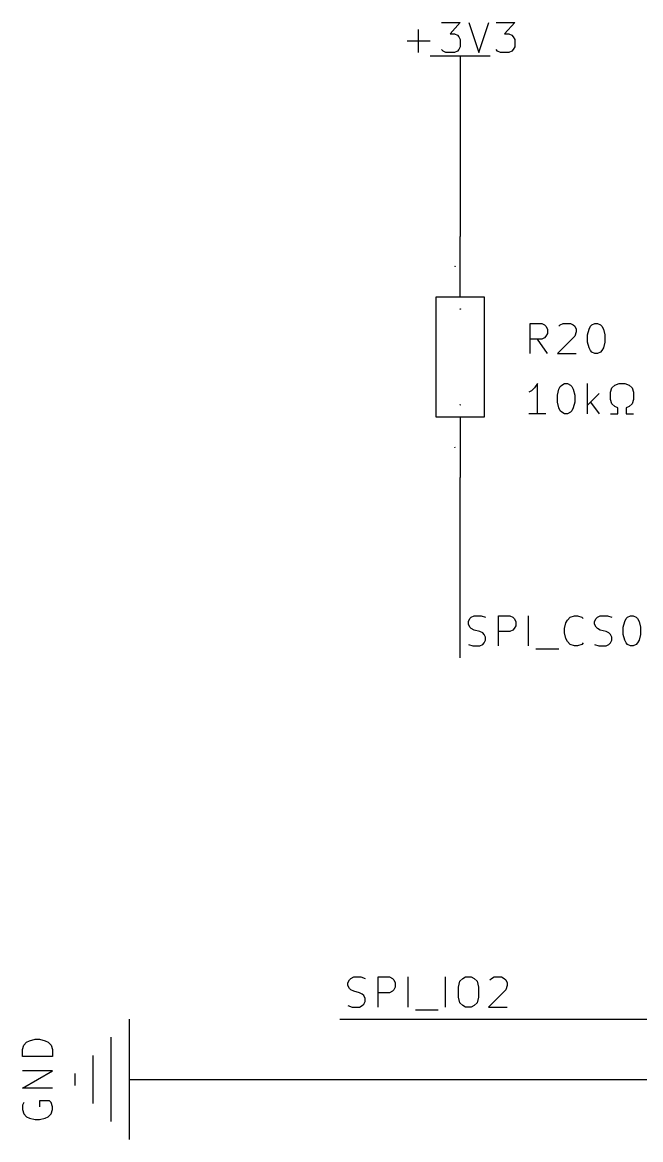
# Model space of a CAD drawing. Header units: millimetres. Extents: x 3 to 152, y -165 to -4.
# Drawn here: x 3.12 to 29.2, y -50.8 to -3.66 of the extents above; entities that cross this region are included whole.
import ezdxf

# ---------------------------------------------------------------- set-up
doc = ezdxf.new("R2010")
doc.units = ezdxf.units.MM
for name, color, linetype in [('GREENSIXTYFIVE', 129, 'CONTINUOUS'), ('LIGHTGREEN', 92, 'CONTINUOUS'), ('LIGHTRED', 12, 'CONTINUOUS'), ('RED', 14, 'CONTINUOUS'), ('REDSIX', 19, 'CONTINUOUS')]:
    doc.layers.add(name, color=color, linetype=linetype)

msp = doc.modelspace()

# ---------------------------------------------------------------- linework, layer by layer
at = {"layer": 'GREENSIXTYFIVE', "linetype": 'CONTINUOUS'}
for p, q in [((20.8038, -3.6644), (21.59, -3.6644)), ((21.59, -3.6644), (21.1666, -4.1482)), ((21.9528, -3.6644), (22.3761, -4.9344)), ((22.3761, -4.9344), (22.7995, -3.6644)), ((23.1019, -3.6644), (23.8881, -3.6644)), ((23.8881, -3.6644), (23.4647, -4.1482)), ((19.8361, -4.9344), (19.8361, -3.9668)), ((21.1666, -4.1482), (21.3481, -4.1482)), ((21.3481, -4.1482), (21.469, -4.2087)), ((21.469, -4.2087), (21.5295, -4.2692)), ((23.4647, -4.1482), (23.6462, -4.1482)), ((23.6462, -4.1482), (23.7671, -4.2087)), ((23.7671, -4.2087), (23.8276, -4.2692)), ((19.3523, -4.4506), (20.32, -4.4506)), ((21.5295, -4.2692), (21.59, -4.3901)), ((21.59, -4.6925), (21.5295, -4.8135)), ((21.59, -4.3901), (21.59, -4.6925)), ((23.8276, -4.2692), (23.8881, -4.3901)), ((23.8881, -4.6925), (23.8276, -4.8135)), ((23.8881, -4.3901), (23.8881, -4.6925)), ((20.8643, -4.874), (20.8038, -4.8135)), ((20.9852, -4.9344), (20.8643, -4.874)), ((21.3481, -4.9344), (20.9852, -4.9344)), ((21.469, -4.874), (21.3481, -4.9344)), ((21.5295, -4.8135), (21.469, -4.874)), ((23.1624, -4.874), (23.1019, -4.8135)), ((23.2833, -4.9344), (23.1624, -4.874)), ((23.6462, -4.9344), (23.2833, -4.9344)), ((23.7671, -4.874), (23.6462, -4.9344)), ((23.8276, -4.8135), (23.7671, -4.874)), ((21.6018, -15.7601), (21.5764, -15.7601)), ((21.5764, -15.7601), (21.58, -15.7625)), ((21.58, -15.7625), (21.5824, -15.7649)), ((21.5824, -15.7649), (21.5836, -15.7673)), ((21.6018, -15.7528), (21.6018, -15.7673)), ((24.5435, -17.6344), (24.5435, -16.3644)), ((24.5435, -16.3644), (25.0273, -16.3644)), ((25.0273, -16.3644), (25.1483, -16.4249)), ((25.1483, -16.4249), (25.2088, -16.4854)), ((25.2088, -16.4854), (25.2692, -16.6063)), ((25.7531, -16.4854), (25.8135, -16.4249)), ((25.8135, -16.4249), (25.9345, -16.3644)), ((25.9345, -16.3644), (26.2369, -16.3644)), ((26.2369, -16.3644), (26.3578, -16.4249)), ((26.3578, -16.4249), (26.4183, -16.4854)), ((26.4183, -16.4854), (26.4788, -16.6063)), ((27.023, -16.6063), (27.0835, -16.4854)), ((27.0835, -16.4854), (27.144, -16.4249)), ((27.144, -16.4249), (27.2649, -16.3644)), ((27.2649, -16.3644), (27.3859, -16.3644)), ((27.3859, -16.3644), (27.5068, -16.4249)), ((27.5068, -16.4249), (27.5673, -16.4854)), ((27.5673, -16.4854), (27.6278, -16.6063)), ((25.2088, -16.9087), (25.1483, -16.9692)), ((25.2692, -16.7878), (25.2088, -16.9087)), ((25.2692, -16.6063), (25.2692, -16.7878)), ((26.4183, -16.9087), (25.6926, -17.6344)), ((26.4788, -16.7273), (26.4183, -16.9087)), ((26.4788, -16.6063), (26.4788, -16.7273)), ((26.9626, -16.8482), (27.023, -16.6063)), ((26.9626, -17.1506), (26.9626, -16.8482)), ((27.6278, -16.6063), (27.6883, -16.8482)), ((27.6883, -16.8482), (27.6883, -17.1506)), ((25.0273, -17.0297), (24.5435, -17.0297)), ((25.2692, -17.6344), (24.8459, -17.0297)), ((25.1483, -16.9692), (25.0273, -17.0297)), ((27.023, -17.3925), (26.9626, -17.1506)), ((27.0835, -17.5135), (27.023, -17.3925)), ((27.6278, -17.3925), (27.5673, -17.5135)), ((27.6883, -17.1506), (27.6278, -17.3925)), ((25.6926, -17.6344), (26.4788, -17.6344)), ((27.144, -17.574), (27.0835, -17.5135)), ((27.2649, -17.6344), (27.144, -17.574)), ((27.3859, -17.6344), (27.2649, -17.6344)), ((27.5068, -17.574), (27.3859, -17.6344)), ((27.5673, -17.5135), (27.5068, -17.574)), ((24.604, -19.2068), (24.4831, -19.2673)), ((24.725, -19.0859), (24.604, -19.2068)), ((24.8459, -18.9044), (24.725, -19.0859)), ((24.8459, -20.1744), (24.8459, -18.9044)), ((25.6926, -19.3882), (25.753, -19.1463)), ((25.753, -19.1463), (25.8135, -19.0254)), ((25.8135, -19.0254), (25.874, -18.9649)), ((25.874, -18.9649), (25.9949, -18.9044)), ((25.9949, -18.9044), (26.1159, -18.9044)), ((26.1159, -18.9044), (26.2368, -18.9649)), ((26.2368, -18.9649), (26.2973, -19.0254)), ((26.2973, -19.0254), (26.3578, -19.1463)), ((26.3578, -19.1463), (26.4183, -19.3882)), ((26.9625, -20.1744), (26.9625, -18.9044)), ((27.9302, -19.2673), (27.9906, -19.0859)), ((27.9302, -19.5697), (27.9302, -19.2673)), ((27.9906, -19.0859), (28.1116, -18.9649)), ((28.1116, -18.9649), (28.293, -18.9044)), ((28.293, -18.9044), (28.5349, -18.9044)), ((28.5349, -18.9044), (28.7163, -18.9649)), ((28.7163, -18.9649), (28.8373, -19.0859)), ((28.8373, -19.0859), (28.8978, -19.2673)), ((28.8978, -19.2673), (28.8978, -19.5697)), ((21.5764, -19.7974), (21.5776, -19.795)), ((21.5776, -19.795), (21.5788, -19.7938)), ((21.5788, -19.7938), (21.5812, -19.7926)), ((21.5812, -19.7926), (21.5836, -19.7926)), ((21.5836, -19.7926), (21.5872, -19.7938)), ((21.5872, -19.7938), (21.6018, -19.8083)), ((21.6018, -19.8083), (21.6018, -19.7926)), ((25.6926, -19.6906), (25.6926, -19.3882)), ((25.753, -19.9325), (25.6926, -19.6906)), ((26.4183, -19.6906), (26.3578, -19.9325)), ((26.4183, -19.3882), (26.4183, -19.6906)), ((27.4463, -19.3278), (26.9625, -19.8116)), ((27.0835, -19.6906), (27.4463, -20.1744)), ((27.9906, -19.7511), (27.9302, -19.5697)), ((28.1116, -19.872), (27.9906, -19.7511)), ((28.8373, -19.7511), (28.7163, -19.872)), ((28.8978, -19.5697), (28.8373, -19.7511)), ((21.5764, -19.8035), (21.5764, -19.7974)), ((21.5776, -19.8059), (21.5764, -19.8035)), ((21.5788, -19.8071), (21.5776, -19.8059)), ((25.2088, -20.1744), (24.4831, -20.1744)), ((25.8135, -20.0535), (25.753, -19.9325)), ((25.874, -20.114), (25.8135, -20.0535)), ((25.9949, -20.1744), (25.874, -20.114)), ((26.1159, -20.1744), (25.9949, -20.1744)), ((26.2368, -20.114), (26.1159, -20.1744)), ((26.2973, -20.0535), (26.2368, -20.114)), ((26.3578, -19.9325), (26.2973, -20.0535)), ((27.9302, -20.1744), (28.2325, -20.1744)), ((28.2325, -19.9325), (28.1116, -19.872)), ((28.2325, -20.1744), (28.2325, -19.9325)), ((28.7163, -19.872), (28.5954, -19.9325)), ((28.5954, -19.9325), (28.5954, -20.1744)), ((28.5954, -20.1744), (28.8978, -20.1744)), ((3.3006, -46.6875), (3.4215, -46.627)), ((3.4215, -46.627), (3.6634, -46.5666)), ((3.6634, -46.5666), (3.8448, -46.5666)), ((3.8448, -46.5666), (4.0867, -46.627)), ((4.0867, -46.627), (4.2077, -46.6875)), ((3.1191, -46.9899), (3.1796, -46.8085)), ((3.1191, -47.2923), (3.1191, -46.9899)), ((3.1796, -46.8085), (3.3006, -46.6875)), ((4.2077, -46.6875), (4.3287, -46.8085)), ((4.3287, -46.8085), (4.3891, -46.9899)), ((4.3891, -46.9899), (4.3891, -47.2923)), ((4.3891, -47.2923), (3.1191, -47.2923)), ((3.1191, -48.6228), (4.3891, -47.8971)), ((4.3891, -47.8971), (3.1191, -47.8971)), ((4.3891, -48.6228), (3.1191, -48.6228)), ((3.1796, -49.2275), (3.1191, -49.3485)), ((3.1191, -49.3485), (3.1191, -49.5299)), ((4.2682, -49.1671), (3.8448, -49.1671)), ((3.8448, -49.1671), (3.8448, -49.409)), ((4.3287, -49.2275), (4.2682, -49.1671)), ((4.3891, -49.409), (4.3287, -49.2275)), ((4.3891, -49.5299), (4.3891, -49.409)), ((3.1191, -49.5299), (3.1796, -49.7113)), ((3.1796, -49.7113), (3.3006, -49.8323)), ((3.3006, -49.8323), (3.4215, -49.8928)), ((3.4215, -49.8928), (3.6634, -49.9532)), ((3.6634, -49.9532), (3.8448, -49.9532)), ((3.8448, -49.9532), (4.0867, -49.8928)), ((4.0867, -49.8928), (4.2077, -49.8323)), ((4.2077, -49.8323), (4.3287, -49.7113)), ((4.3287, -49.7113), (4.3891, -49.5299))]:
    msp.add_line(p, q, dxfattribs=at)
at = {"layer": 'LIGHTGREEN', "linetype": 'CONTINUOUS'}
for p, q in [((21.59, -7.62), (21.59, -12.7)), ((21.59, -30.48), (21.59, -22.86)), ((16.51, -45.72), (52.07, -45.72)), ((10.16, -48.26), (52.07, -48.26))]:
    msp.add_line(p, q, dxfattribs=at)
at = {"layer": 'LIGHTRED', "linetype": 'CONTINUOUS'}
for p, q in [((21.3837, -13.97), (21.3583, -13.97)), ((21.3583, -13.97), (21.3619, -13.9724)), ((21.3619, -13.9724), (21.3643, -13.9748)), ((21.3643, -13.9748), (21.3655, -13.9772)), ((21.3837, -13.9627), (21.3837, -13.9772)), ((21.3583, -21.5875), (21.3595, -21.5851)), ((21.3583, -21.5936), (21.3583, -21.5875)), ((21.3595, -21.596), (21.3583, -21.5936)), ((21.3595, -21.5851), (21.3607, -21.5839)), ((21.3607, -21.5972), (21.3595, -21.596)), ((21.3607, -21.5839), (21.3631, -21.5827)), ((21.3631, -21.5827), (21.3655, -21.5827)), ((21.3655, -21.5827), (21.3691, -21.5839)), ((21.3691, -21.5839), (21.3837, -21.5984)), ((21.3837, -21.5984), (21.3837, -21.5827))]:
    msp.add_line(p, q, dxfattribs=at)
at = {"layer": 'RED', "linetype": 'CONTINUOUS'}
for p, q in [((20.32, -5.08), (22.86, -5.08)), ((21.59, -5.08), (21.59, -6.35)), ((21.59, -6.35), (21.59, -7.62)), ((21.59, -15.24), (21.59, -12.7)), ((20.574, -20.32), (20.574, -15.24)), ((20.574, -15.24), (22.606, -15.24)), ((22.606, -15.24), (22.606, -20.32)), ((22.606, -20.32), (20.574, -20.32)), ((21.59, -20.32), (21.59, -22.86)), ((7.62, -45.72), (7.62, -50.8)), ((6.858, -46.482), (6.858, -50.038)), ((6.096, -47.244), (6.096, -49.276)), ((5.334, -48.006), (5.334, -48.514)), ((7.62, -48.26), (10.16, -48.26))]:
    msp.add_line(p, q, dxfattribs=at)
at = {"layer": 'REDSIX', "linetype": 'CONTINUOUS'}
for p, q in [((22.0572, -28.7574), (22.1782, -28.6969)), ((22.1782, -28.6969), (22.4805, -28.6969)), ((22.4805, -28.6969), (22.662, -28.7574)), ((23.2062, -29.9669), (23.2062, -28.6969)), ((23.2062, -28.6969), (23.69, -28.6969)), ((23.69, -28.6969), (23.811, -28.7574)), ((24.4762, -29.9669), (24.4762, -28.6969)), ((26.2301, -28.7574), (26.4115, -28.6969)), ((26.4115, -28.6969), (26.5324, -28.6969)), ((26.5324, -28.6969), (26.7139, -28.7574)), ((27.3791, -28.7574), (27.5001, -28.6969)), ((27.5001, -28.6969), (27.8024, -28.6969)), ((27.8024, -28.6969), (27.9839, -28.7574)), ((28.6491, -28.7574), (28.77, -28.6969)), ((28.77, -28.6969), (28.891, -28.6969)), ((28.891, -28.6969), (29.0119, -28.7574)), ((21.9363, -28.9388), (21.9967, -28.8179)), ((21.9363, -29.0598), (21.9363, -28.9388)), ((21.9967, -29.1807), (21.9363, -29.0598)), ((21.9967, -28.8179), (22.0572, -28.7574)), ((22.0572, -29.2412), (21.9967, -29.1807)), ((23.811, -28.7574), (23.8715, -28.8179)), ((23.8715, -28.8179), (23.9319, -28.9388)), ((23.9319, -29.1203), (23.8715, -29.2412)), ((23.9319, -28.9388), (23.9319, -29.1203)), ((25.9882, -29.2412), (26.0486, -28.9993)), ((26.0486, -28.9993), (26.1091, -28.8784)), ((26.1091, -28.8784), (26.2301, -28.7574)), ((26.7139, -28.7574), (26.7743, -28.8179)), ((27.2582, -28.9388), (27.3186, -28.8179)), ((27.2582, -29.0598), (27.2582, -28.9388)), ((27.3186, -29.1807), (27.2582, -29.0598)), ((27.3186, -28.8179), (27.3791, -28.7574)), ((27.3791, -29.2412), (27.3186, -29.1807)), ((28.4677, -29.1807), (28.5281, -28.9388)), ((28.4677, -29.4831), (28.4677, -29.1807)), ((28.5281, -28.9388), (28.5886, -28.8179)), ((28.5886, -28.8179), (28.6491, -28.7574)), ((29.0119, -28.7574), (29.0724, -28.8179)), ((29.0724, -28.8179), (29.1329, -28.9388)), ((29.1329, -28.9388), (29.1934, -29.1807)), ((29.1934, -29.1807), (29.1934, -29.4831)), ((22.1782, -29.3017), (22.0572, -29.2412)), ((22.4201, -29.3622), (22.1782, -29.3017)), ((22.541, -29.4226), (22.4201, -29.3622)), ((22.6015, -29.4831), (22.541, -29.4226)), ((22.662, -29.6041), (22.6015, -29.4831)), ((22.662, -29.725), (22.662, -29.6041)), ((23.69, -29.3622), (23.2062, -29.3622)), ((23.811, -29.3017), (23.69, -29.3622)), ((23.8715, -29.2412), (23.811, -29.3017)), ((25.9882, -29.4226), (25.9882, -29.2412)), ((26.0486, -29.6645), (25.9882, -29.4226)), ((26.1091, -29.7855), (26.0486, -29.6645)), ((27.5001, -29.3017), (27.3791, -29.2412)), ((27.742, -29.3622), (27.5001, -29.3017)), ((27.8629, -29.4226), (27.742, -29.3622)), ((27.9234, -29.4831), (27.8629, -29.4226)), ((27.9839, -29.6041), (27.9234, -29.4831)), ((27.9839, -29.725), (27.9839, -29.6041)), ((28.5281, -29.725), (28.4677, -29.4831)), ((29.1934, -29.4831), (29.1329, -29.725)), ((21.9363, -29.9065), (22.1177, -29.9669)), ((22.1177, -29.9669), (22.4201, -29.9669)), ((22.4201, -29.9669), (22.541, -29.9065)), ((22.541, -29.9065), (22.6015, -29.846)), ((22.6015, -29.846), (22.662, -29.725)), ((24.7787, -30.0879), (25.7463, -30.0879)), ((26.2301, -29.9065), (26.1091, -29.7855)), ((26.4115, -29.9669), (26.2301, -29.9065)), ((26.5324, -29.9669), (26.4115, -29.9669)), ((26.7139, -29.9065), (26.5324, -29.9669)), ((26.7743, -29.846), (26.7139, -29.9065)), ((27.2582, -29.9065), (27.4396, -29.9669)), ((27.4396, -29.9669), (27.742, -29.9669)), ((27.742, -29.9669), (27.8629, -29.9065)), ((27.8629, -29.9065), (27.9234, -29.846)), ((27.9234, -29.846), (27.9839, -29.725)), ((28.5886, -29.846), (28.5281, -29.725)), ((28.6491, -29.9065), (28.5886, -29.846)), ((28.77, -29.9669), (28.6491, -29.9065)), ((28.891, -29.9669), (28.77, -29.9669)), ((29.0119, -29.9065), (28.891, -29.9669)), ((29.0724, -29.846), (29.0119, -29.9065)), ((29.1329, -29.725), (29.0724, -29.846)), ((16.8563, -44.1788), (16.9167, -44.0579)), ((16.8563, -44.2998), (16.8563, -44.1788)), ((16.9167, -44.4207), (16.8563, -44.2998)), ((16.9167, -44.0579), (16.9772, -43.9974)), ((16.9772, -43.9974), (17.0982, -43.9369)), ((17.0982, -43.9369), (17.4005, -43.9369)), ((17.4005, -43.9369), (17.582, -43.9974)), ((18.1262, -45.2069), (18.1262, -43.9369)), ((18.1262, -43.9369), (18.61, -43.9369)), ((18.61, -43.9369), (18.731, -43.9974)), ((18.731, -43.9974), (18.7915, -44.0579)), ((18.7915, -44.0579), (18.8519, -44.1788)), ((18.8519, -44.1788), (18.8519, -44.3603)), ((19.3962, -45.2069), (19.3962, -43.9369)), ((20.9686, -45.2069), (20.9686, -43.9369)), ((21.513, -44.3603), (21.5734, -44.1184)), ((21.5734, -44.1184), (21.6944, -43.9974)), ((21.6944, -43.9974), (21.8153, -43.9369)), ((21.8153, -43.9369), (22.0572, -43.9369)), ((22.0572, -43.9369), (22.1782, -43.9974)), ((22.1782, -43.9974), (22.2991, -44.1184)), ((22.2991, -44.1184), (22.3596, -44.3603)), ((22.8435, -44.0579), (22.9039, -43.9974)), ((22.9039, -43.9974), (23.0249, -43.9369)), ((23.0249, -43.9369), (23.3273, -43.9369)), ((23.3273, -43.9369), (23.4482, -43.9974)), ((23.4482, -43.9974), (23.5087, -44.0579)), ((23.5087, -44.0579), (23.5692, -44.1788)), ((23.5692, -44.2998), (23.5087, -44.4812)), ((23.5692, -44.1788), (23.5692, -44.2998)), ((16.9772, -44.4812), (16.9167, -44.4207)), ((17.0982, -44.5417), (16.9772, -44.4812)), ((17.3401, -44.6022), (17.0982, -44.5417)), ((17.461, -44.6626), (17.3401, -44.6022)), ((17.5215, -44.7231), (17.461, -44.6626)), ((17.582, -44.8441), (17.5215, -44.7231)), ((18.61, -44.6022), (18.1262, -44.6022)), ((18.731, -44.5417), (18.61, -44.6022)), ((18.7915, -44.4812), (18.731, -44.5417)), ((18.8519, -44.3603), (18.7915, -44.4812)), ((21.513, -44.7836), (21.513, -44.3603)), ((22.3596, -44.3603), (22.3596, -44.7836)), ((23.5087, -44.4812), (22.783, -45.2069)), ((16.8563, -45.1465), (17.0377, -45.2069)), ((17.0377, -45.2069), (17.3401, -45.2069)), ((17.3401, -45.2069), (17.461, -45.1465)), ((17.461, -45.1465), (17.5215, -45.086)), ((17.5215, -45.086), (17.582, -44.965)), ((17.582, -44.965), (17.582, -44.8441)), ((21.5734, -45.0255), (21.513, -44.7836)), ((21.6944, -45.1465), (21.5734, -45.0255)), ((21.8153, -45.2069), (21.6944, -45.1465)), ((22.0572, -45.2069), (21.8153, -45.2069)), ((22.1782, -45.1465), (22.0572, -45.2069)), ((22.2991, -45.0255), (22.1782, -45.1465)), ((22.3596, -44.7836), (22.2991, -45.0255)), ((22.783, -45.2069), (23.5692, -45.2069)), ((19.6987, -45.3279), (20.6663, -45.3279))]:
    msp.add_line(p, q, dxfattribs=at)

doc.saveas('drawing.dxf')
